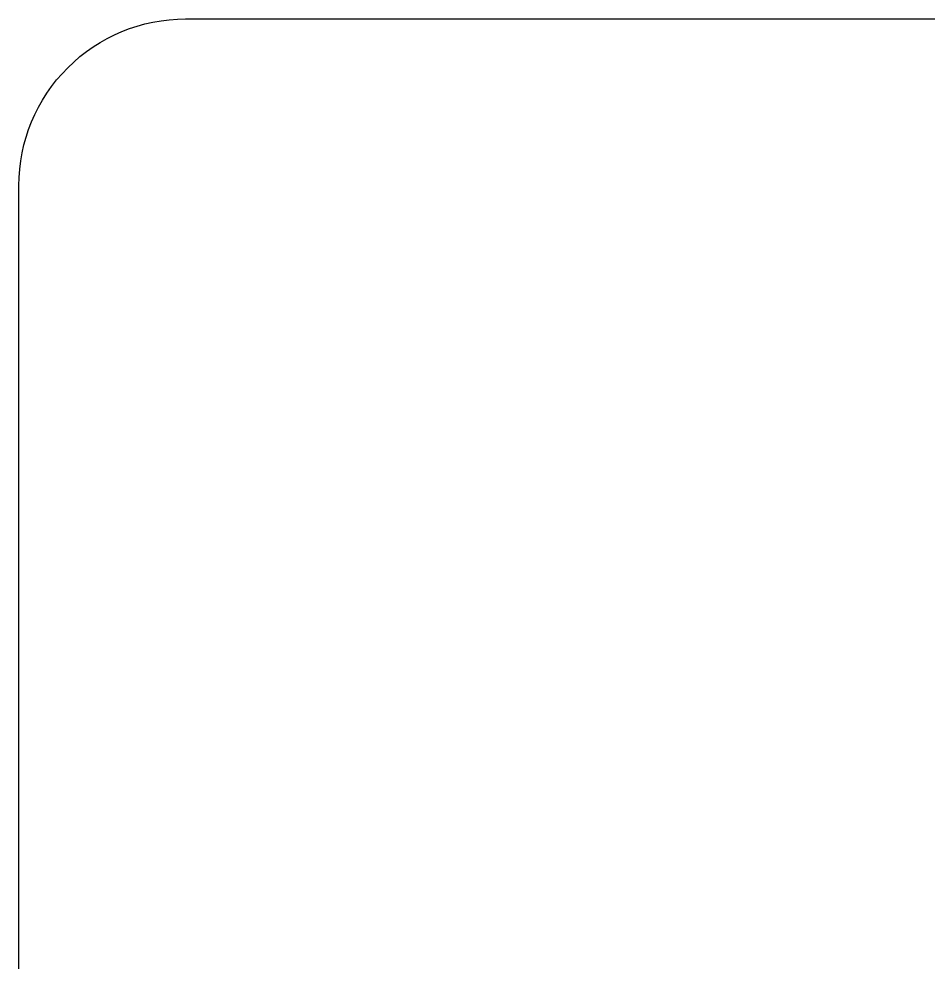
# Model space of a CAD drawing. Header units: millimetres. Extents: x 6 to 426, y 5 to 274.
# Drawn here: x 352.3 to 368.66, y 256.93 to 273.9 of the extents above; entities that cross this region are included whole.
import ezdxf

# ---------------------------------------------------------------- set-up
doc = ezdxf.new("R2010")
doc.units = ezdxf.units.MM
doc.layers.get('0').update_dxf_attribs({"linetype": 'CONTINUOUS'})

msp = doc.modelspace()

# ---------------------------------------------------------------- linework, layer by layer
at = {"color": 7}
for points in [[(355.299989, 273.899996), (423.299998, 273.899996)], [(352.29999, 8.499976), (352.29999, 270.899996)]]:
    msp.add_lwpolyline(points, dxfattribs=at)
msp.add_lwpolyline([(355.299989, 273.899996)], close=True, dxfattribs=at)
for points in [[(353.17867, 273.021316), (353.741279, 273.583925), (354.50434, 273.899996), (355.299989, 273.899996)], [(352.29999, 270.899996), (352.29999, 271.695645), (352.61606, 272.458707), (353.17867, 273.021316)]]:
    msp.add_open_spline(points, degree=3, dxfattribs=at)

doc.saveas('drawing.dxf')
